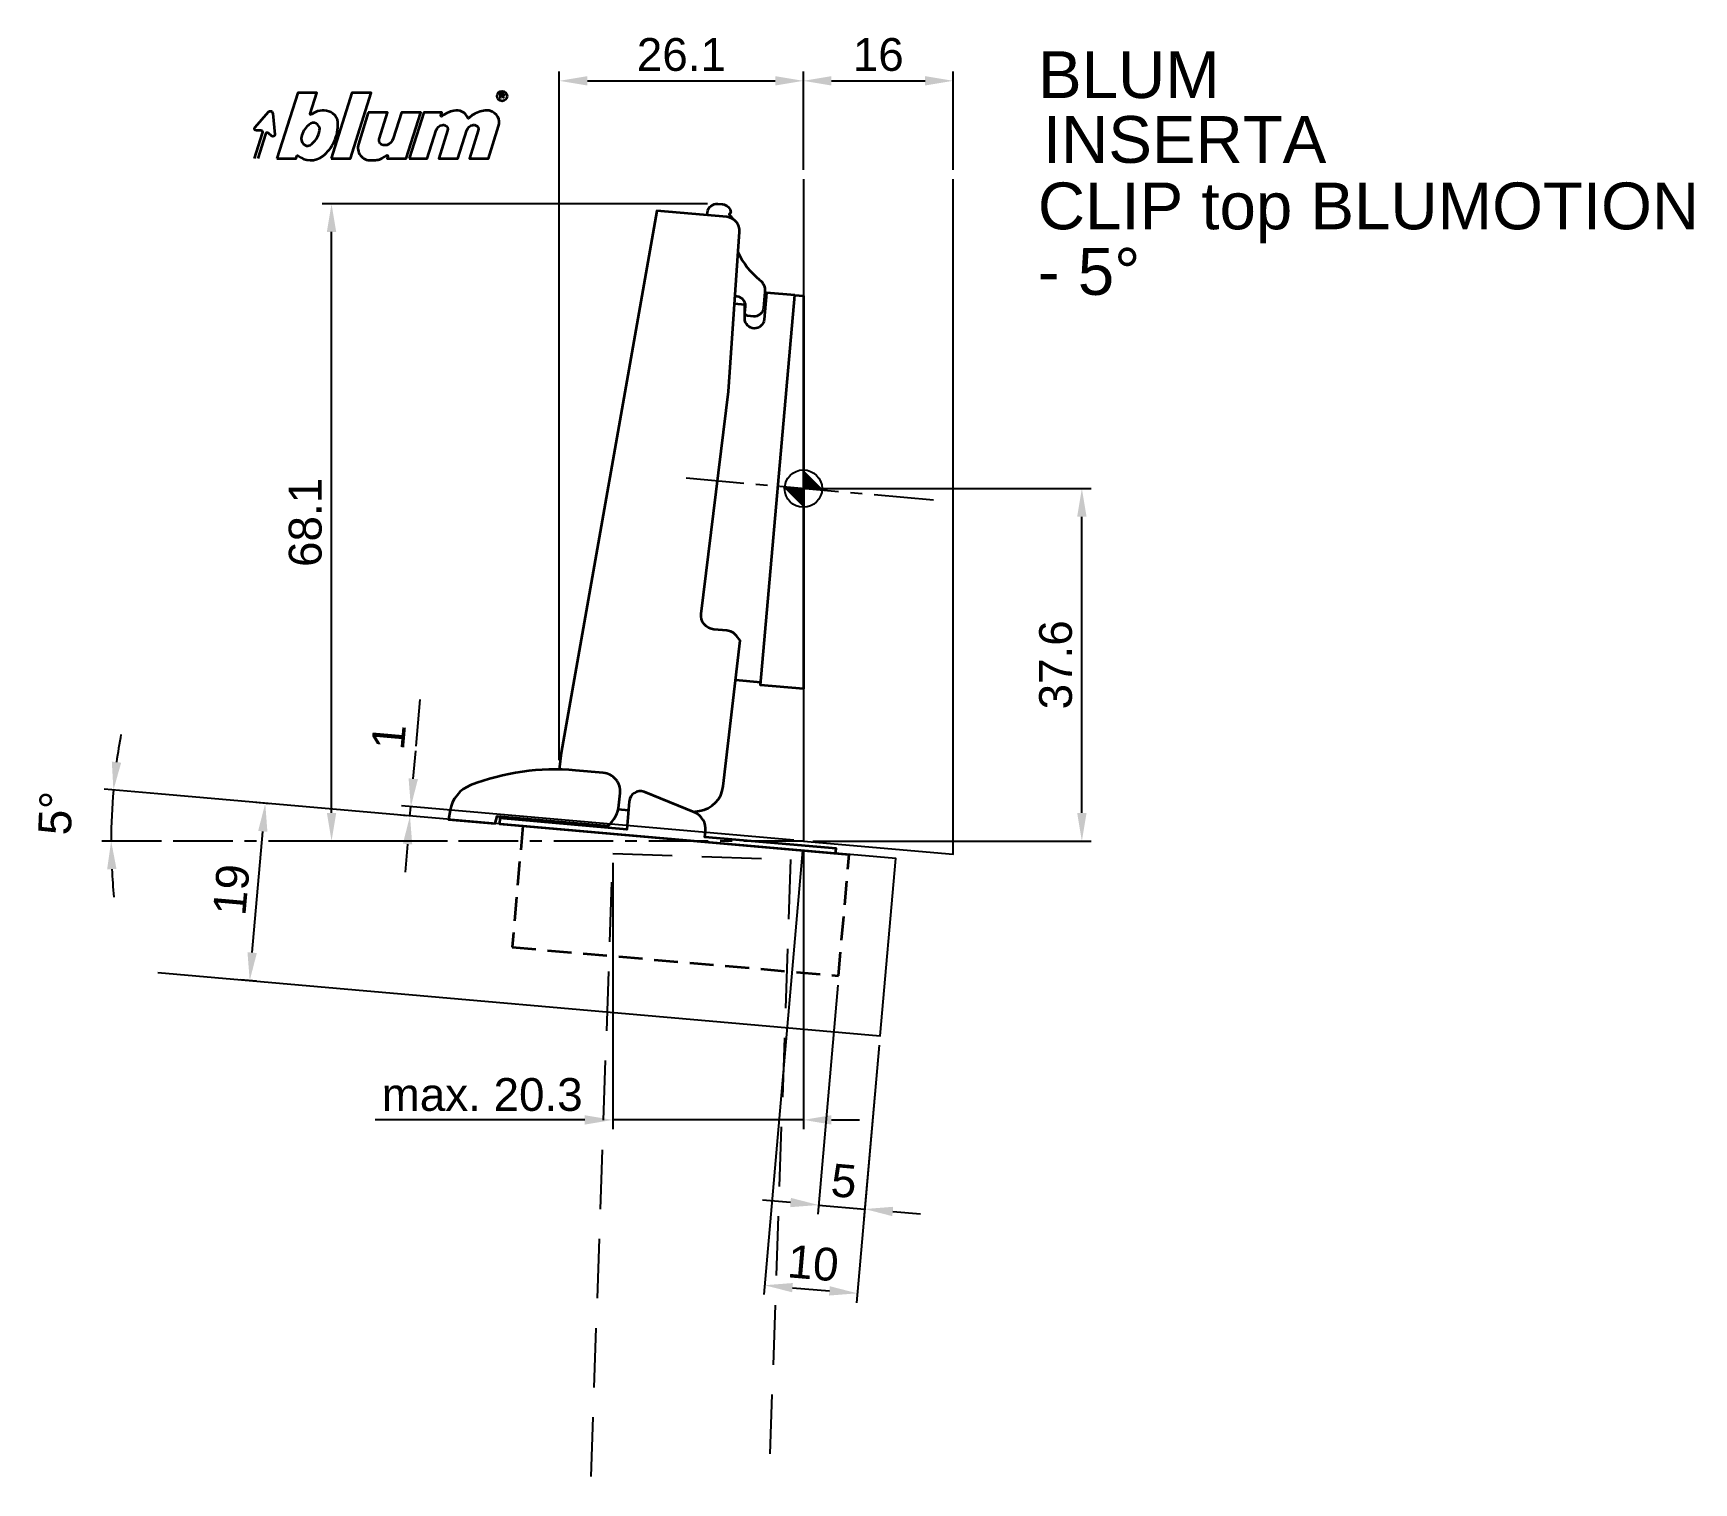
# Model space of a CAD drawing. Extents: x -82 to 95, y -106 to 49.
import ezdxf

# ---------------------------------------------------------------- set-up
doc = ezdxf.new("R2010")
doc.units = 0
doc.header["$PDMODE"] = 35
doc.header["$PDSIZE"] = 5
for name, pattern in [('CONTINU', [0]), ('MITTE', [50.8, 31.75, -6.35, 6.35, -6.35]), ('STRICHLINIE', [19.05, 12.7, -6.35])]:
    doc.linetypes.add(name, pattern=pattern)
doc.layers.get('Defpoints').update_dxf_attribs({"linetype": 'CONTINUOUS'})
doc.layers.add('1', color=2, linetype='CONTINUOUS')
doc.layers.add('5', color=1, linetype='CONTINUOUS')
doc.layers.add('6', color=3, linetype='CONTINUOUS', lineweight=35)
doc.styles.add('Beschlag', font='ARIAL.TTF')
doc.dimstyles.new('Beschlag', dxfattribs={"dimtxt": 3.5, "dimasz": 3, "dimexe": 1, "dimexo": 1, "dimgap": 1, "dimtad": 1, "dimdec": 1, "dimdsep": 46, "dimtxsty": 'Beschlag', "dimcen": 2, "dimclrd": 256, "dimclre": 256, "dimclrt": 256, "dimadec": 1, "dimazin": 2, "dimtfac": 0.71, "dimtdec": 1, "dimtix": 1, "dimtmove": 2, "dimatfit": 0, "dimfxl": 0, "dimtolj": 1, "dimlwd": -1, "dimlwe": -1, "dimarcsym": 0})
doc.dimstyles.new('Beschlag$2', dxfattribs={"dimtxt": 3.5, "dimasz": 3, "dimexe": 1, "dimexo": 0, "dimgap": 1, "dimtad": 1, "dimdec": 1, "dimdsep": 46, "dimtxsty": 'Beschlag', "dimcen": 2, "dimclrd": 256, "dimclre": 256, "dimclrt": 256, "dimadec": 1, "dimazin": 2, "dimtfac": 0.71, "dimtdec": 1, "dimtmove": 2, "dimatfit": 3, "dimfxl": 0, "dimtolj": 1, "dimlwd": -1, "dimlwe": -1, "dimarcsym": 0})

# ---------------------------------------------------------------- blocks, each defined once
blk = doc.blocks.new('NullPunkt')
at = {"layer": '5'}
for points in [[(0, 2), (0, -2)], [(-2, 0), (2, 0)]]:
    blk.add_lwpolyline(points, dxfattribs=at)
blk.add_circle((0, 0), 2, dxfattribs=at)
for points in [[(0, 0), (-2, 0), (0, 2)], [(0, 0), (2, 0), (0, -2)]]:
    blk.add_solid(points, dxfattribs=at)
blk = doc.blocks.new('Logo_BLUM')
at = {"layer": '6', "color": 20, "linetype": 'Continuous'}
for points in [[(2.39, 0), (4.43, 0), (4.52, 0.26, -0.512391), (4.62, 0.29, 0.357881), (7.3, 0.25, 0.116336), (8.5, 1.76, 0.127435), (8.89, 3.85, 0.227045), (8.36, 4.79, 0.273775), (6.5, 4.93), (6.04, 4.67, -0.689828), (5.94, 4.76), (6.65, 7), (4.61, 7)], [(5.59, 3.39, 0.16703), (4.99, 2.14, 0.322673), (5.41, 1.39, 0.260102), (5.93, 1.42, 0.211929), (6.95, 3, 0.250706), (6.73, 3.62, 0.316796), (6.01, 3.72, 0.086595)], [(12.15, 4.9), (11.09, 1.53, 0.527578), (12.44, -0.2, -0.003338), (13.06, -0.17, 0.131781), (13.63, 0.02), (14.12, 0.32, -0.706223), (14.22, 0.24), (14.15, 0), (16.19, 0), (17.75, 4.9), (15.7, 4.9), (14.81, 2.11, -0.253672), (14.11, 1.42, -0.127823), (13.72, 1.42, -0.447747), (13.33, 2.15), (14.2, 4.9)], [(16.53, 0), (18.44, 0), (19.39, 3, -0.282196), (20.04, 3.56, -0.141376), (20.38, 3.52, -0.3938), (20.62, 2.99), (19.67, 0), (21.72, 0), (22.67, 3, -0.282189), (23.31, 3.56, -0.141385), (23.65, 3.52, -0.393792), (23.89, 2.99), (22.94, 0), (24.99, 0), (26.07, 3.42, 0.424526), (25.18, 5.07, 0.098115), (24.64, 5.11, 0.114777), (23.24, 4.6), (22.89, 4.28, -0.522588), (22.79, 4.31, 0.36711), (21.28, 5.09, 0.102012), (20, 4.5, -0.748324), (19.89, 4.58), (20, 4.9), (18.08, 4.9)]]:
    blk.add_lwpolyline(points, format="xyb", close=True, dxfattribs=at)
blk.add_lwpolyline([(8.18, 0), (10.23, 0), (12.45, 7), (10.4, 7)], close=True, dxfattribs=at)
for points in [[(26.26, 6.4), (26.26, 6.9), (26.52, 6.9, -0.975005), (26.53, 6.67, 0.014563), (26.45, 6.67), (26.26, 6.67), (26.45, 6.67), (26.52, 6.6), (26.57, 6.53), (26.62, 6.42)], [(0, 0), (0.86, 2.7, 0.480207), (0.67, 2.98), (0.19, 2.97, -0.689229), (0.05, 3.33), (1.49, 4.95, -0.685285), (1.94, 4.79), (2.15, 2.54, -0.636083), (1.84, 2.36), (1.47, 2.68, 0.560356), (1.16, 2.59), (0.34, 0)]]:
    blk.add_lwpolyline(points, format="xyb", dxfattribs=at)
blk.add_circle((26.44, 6.65), 0.527, dxfattribs=at)
blk = doc.blocks.new('*D3')
at = {"layer": '1'}
for p, q in [((-26.07, -29), (-26.07, 44.55)), ((0, 34.06), (0, 44.55)), ((-23.07, 43.55), (-3, 43.55))]:
    blk.add_line(p, q, dxfattribs=at)
for points in [[(-23.07, 44.05), (-23.07, 43.05), (-26.07, 43.55)], [(-3, 44.05), (-3, 43.05), (0, 43.55)]]:
    blk.add_solid(points, dxfattribs=at)
at = {"layer": 'Defpoints', "color": 0}
for p in [(0, 43.55), (0, 33.06), (-26.07, -30)]:
    blk.add_point(p, dxfattribs=at)
at = {"layer": '1', "insert": (-13.03, 46.34), "char_height": 3.5, "attachment_point": 5, "style": 'Beschlag'}
blk.add_mtext('\\A1;26.1', dxfattribs=at)
blk = doc.blocks.new('*D4')
at = {"layer": '1'}
for p, q in [((0, 34.06), (0, 44.55)), ((16, 34.06), (16, 44.55)), ((3, 43.55), (13, 43.55))]:
    blk.add_line(p, q, dxfattribs=at)
for points in [[(3, 44.05), (3, 43.05), (0, 43.55)], [(13, 44.05), (13, 43.05), (16, 43.55)]]:
    blk.add_solid(points, dxfattribs=at)
at = {"layer": 'Defpoints', "color": 0}
for p in [(16, 43.55), (0, 33.06), (16, 33.06)]:
    blk.add_point(p, dxfattribs=at)
at = {"layer": '1', "insert": (8, 46.34), "char_height": 3.5, "attachment_point": 5, "style": 'Beschlag'}
blk.add_mtext('\\A1;16', dxfattribs=at)
blk = doc.blocks.new('*D9')
at = {"layer": '1'}
for p, q in [((-68.97, -32.61), (-74.7, -32.11)), ((-68.99, -37.64), (-74.94, -37.64))]:
    blk.add_line(p, q, dxfattribs=at)
for start, end in [(169.4962, 172.2481), (175, 180), (182.7519, 185.5038)]:
    blk.add_arc((-11.47, -37.64), 62.47, start, end, dxfattribs=at)
for points in [[(-72.87, -29.27), (-73.87, -29.16), (-73.7, -32.2)], [(-74.37, -40.65), (-73.37, -40.63), (-73.94, -37.64)]]:
    blk.add_solid(points, dxfattribs=at)
at = {"layer": 'Defpoints', "color": 0}
for p in [(-68.97, -32.61), (-73.84, -34.01), (-68.99, -37.64), (0, -37.64), (9.87, -39.51)]:
    blk.add_point(p, dxfattribs=at)
at = {"layer": '1', "insert": (-79.88, -34.66), "char_height": 3.5, "attachment_point": 5, "rotation": 87.5, "style": 'Beschlag'}
blk.add_mtext('\\A1;5°', dxfattribs=at)
blk = doc.blocks.new('*D5')
at = {"layer": '1'}
for p, q in [((0, -38.64), (0, -68.42)), ((-20.35, -39.96), (-20.35, -68.42)), ((-23.35, -67.42), (-26.35, -67.42)), ((0, -67.42), (-20.35, -67.42)), ((3, -67.42), (6, -67.42))]:
    blk.add_line(p, q, dxfattribs=at)
for points in [[(-23.35, -66.92), (-23.35, -67.92), (-20.35, -67.42)], [(3, -66.92), (3, -67.92), (0, -67.42)]]:
    blk.add_solid(points, dxfattribs=at)
at = {"layer": 'Defpoints', "color": 0}
for p in [(-20.35, -38.96), (0, -37.64), (-20.35, -67.42)]:
    blk.add_point(p, dxfattribs=at)
at = {"layer": '1', "insert": (-34.31, -64.73), "char_height": 3.5, "attachment_point": 5, "style": 'Beschlag'}
blk.add_mtext('\\A1;max. 20.3', dxfattribs=at)
blk = doc.blocks.new('*D7')
at = {"layer": '1'}
for p, q in [((3.67, -53.02), (1.53, -77.5)), ((8.09, -59.43), (6.47, -77.94)), ((-1.37, -76.25), (-4.36, -75.98)), ((1.62, -76.51), (6.56, -76.94)), ((9.55, -77.2), (12.53, -77.46))]:
    blk.add_line(p, q, dxfattribs=at)
for points in [[(-1.33, -75.75), (-1.41, -76.74), (1.62, -76.51)], [(9.59, -76.7), (9.5, -77.7), (6.56, -76.94)]]:
    blk.add_solid(points, dxfattribs=at)
at = {"layer": 'Defpoints', "color": 0}
for p in [(3.76, -52.03), (8.18, -58.43), (6.56, -76.94)]:
    blk.add_point(p, dxfattribs=at)
at = {"layer": '1', "insert": (4.33, -73.95), "char_height": 3.5, "attachment_point": 5, "rotation": 355, "style": 'Beschlag'}
blk.add_mtext('\\A1;5', dxfattribs=at)
blk = doc.blocks.new('*D8')
at = {"layer": '1'}
for p, q in [((-0.09, -38.64), (-4.24, -86.07)), ((8.09, -59.43), (5.68, -86.94)), ((-1.16, -85.34), (2.78, -85.68))]:
    blk.add_line(p, q, dxfattribs=at)
for points in [[(-1.12, -84.84), (-1.2, -85.83), (-4.15, -85.08)], [(2.82, -85.18), (2.74, -86.18), (5.77, -85.94)]]:
    blk.add_solid(points, dxfattribs=at)
at = {"layer": 'Defpoints', "color": 0}
for p in [(0, -37.64), (8.18, -58.43), (5.77, -85.94)]:
    blk.add_point(p, dxfattribs=at)
at = {"layer": '1', "insert": (1.05, -82.73), "char_height": 3.5, "attachment_point": 5, "rotation": 355, "style": 'Beschlag'}
blk.add_mtext('\\A1;10', dxfattribs=at)
blk = doc.blocks.new('*D6')
at = {"layer": '1'}
for p, q in [((-41.67, -30.99), (-41.41, -28)), ((-42.43, -34.93), (-43.02, -34.88)), ((-1, -37.56), (-42.93, -33.89)), ((-42.02, -34.97), (-41.93, -33.97)), ((-42.28, -37.96), (-42.54, -40.95))]:
    blk.add_line(p, q, dxfattribs=at)
for points in [[(-42.17, -30.94), (-41.17, -31.03), (-41.93, -33.97)], [(-42.78, -37.92), (-41.78, -38), (-42.02, -34.97)]]:
    blk.add_solid(points, dxfattribs=at)
at = {"layer": 'Defpoints', "color": 0}
for p in [(-41.93, -33.97), (-41.43, -35.02), (0, -37.64)]:
    blk.add_point(p, dxfattribs=at)
at = {"layer": '1', "insert": (-44.3, -26.5), "char_height": 3.5, "attachment_point": 5, "rotation": 85, "style": 'Beschlag'}
blk.add_mtext('\\A1;1', dxfattribs=at)
blk = doc.blocks.new('*D11')
at = {"layer": '1'}
for p, q in [((-57.03, -33.66), (-58.48, -33.53)), ((-58.88, -49.56), (-57.75, -36.61)), ((-58.41, -52.61), (-60.14, -52.46))]:
    blk.add_line(p, q, dxfattribs=at)
for points in [[(-58.24, -36.56), (-57.25, -36.65), (-57.48, -33.62)], [(-59.38, -49.51), (-58.38, -49.6), (-59.14, -52.55)]]:
    blk.add_solid(points, dxfattribs=at)
at = {"layer": 'Defpoints', "color": 0}
for p in [(-57.48, -33.62), (-56.04, -33.74), (-57.41, -52.7)]:
    blk.add_point(p, dxfattribs=at)
at = {"layer": '1', "insert": (-61.09, -42.84), "char_height": 3.5, "attachment_point": 5, "rotation": 85, "style": 'Beschlag'}
blk.add_mtext('\\A1;19', dxfattribs=at)
blk = doc.blocks.new('*D15')
at = {"layer": '1'}
for p, q in [((-10.24, 30.42), (-51.4, 30.42)), ((-50.4, -34.64), (-50.4, 27.42)), ((-38.03, -37.64), (-51.4, -37.64))]:
    blk.add_line(p, q, dxfattribs=at)
for points in [[(-50.9, 27.42), (-49.9, 27.42), (-50.4, 30.42)], [(-50.9, -34.64), (-49.9, -34.64), (-50.4, -37.64)]]:
    blk.add_solid(points, dxfattribs=at)
at = {"layer": 'Defpoints', "color": 0}
for p in [(-50.4, 30.42), (-9.24, 30.42), (-37.03, -37.64)]:
    blk.add_point(p, dxfattribs=at)
at = {"layer": '1', "insert": (-53.19, -3.61), "char_height": 3.5, "attachment_point": 5, "rotation": 90, "style": 'Beschlag'}
blk.add_mtext('\\A1;68.1', dxfattribs=at)
blk = doc.blocks.new('*D16')
at = {"layer": '1'}
for p, q in [((1, 0), (30.75, 0)), ((29.75, -34.64), (29.75, -3)), ((1, -37.64), (30.75, -37.64))]:
    blk.add_line(p, q, dxfattribs=at)
for points in [[(29.25, -3), (30.25, -3), (29.75, 0)], [(29.25, -34.64), (30.25, -34.64), (29.75, -37.64)]]:
    blk.add_solid(points, dxfattribs=at)
at = {"layer": 'Defpoints', "color": 0}
for p in [(0, 0), (29.75, 0), (0, -37.64)]:
    blk.add_point(p, dxfattribs=at)
at = {"layer": '1', "insert": (26.96, -18.82), "char_height": 3.5, "attachment_point": 5, "rotation": 90, "style": 'Beschlag'}
blk.add_mtext('\\A1;37.6', dxfattribs=at)

msp = doc.modelspace()

# ---------------------------------------------------------------- linework, layer by layer
at = {"layer": '1'}
for p, q in [((-41.37, -27.5), (-40.93, -22.52)), ((-26.35, -67.42), (-45.74, -67.42))]:
    msp.add_line(p, q, dxfattribs=at)
at = {"layer": '5', "color": 1, "linetype": 'MITTE', "ltscale": 0.2}
msp.add_line((13.89, -1.22), (-12.52, 1.1), dxfattribs=at)
at = {"layer": '5'}
for points in [[(0, 33.06), (0, -37.64), (16, -39.04), (16, 33.06)], [(-68.97, -51.69), (8.22, -58.44), (9.87, -39.51), (-68.97, -32.61)]]:
    msp.add_lwpolyline(points, dxfattribs=at)
at = {"layer": '5', "linetype": 'MITTE', "ltscale": 0.2}
msp.add_lwpolyline([(0, -37.64), (-68.99, -37.64)], dxfattribs=at)
at = {"layer": '5', "linetype": 'STRICHLINIE', "ltscale": 0.5}
msp.add_lwpolyline([(-22.67, -105.51), (-20.35, -38.96), (-1.36, -39.62), (-3.68, -106.17)], dxfattribs=at)
at = {"layer": '6', "linetype": 'CONTINU'}
msp.add_line((-4.54, -20.69), (-7.25, -20.46), dxfattribs=at)
at = {"layer": '6'}
msp.add_line((-18.69, -34.36), (-19.78, -34.26), dxfattribs=at)
for points in [[(-10.26, 29.2), (-10.23, 29.5, -0.41421), (-9.15, 30.41), (-8.65, 30.37, -0.361252), (-7.74, 29.47), (-7.94, 29.3), (-7.9, 29.25), (-7.86, 29.2), (-7.83, 29.17), (-7.8, 29.14), (-7.77, 29.11), (-7.76, 29.09), (-7.45, 28.71)], [(-11.77, -34.51), (-11.1, -34.42, 0.339454), (-8.56, -31.79), (-6.75, -16.21), (-7.14, -15.72, 0.20618), (-8.19, -15.15), (-9.56, -15.03, -0.424475), (-10.92, -13.36), (-8.01, 10.38), (-6.82, 27.42, 0.409111), (-8.19, 29.01), (-15.66, 29.67), (-25.86, -28.21), (-26.07, -30)], [(-6.97, 25.2, 0.117258), (-4.67, 22.3, -0.253101), (-4.11, 20.99), (-4.26, 19.29, -0.414214), (-5.34, 18.39), (-5.97, 18.44, -0.414214), (-6.24, 18.77), (-6.18, 19.46, 0.490237), (-7.3, 20.5)], [(-0.92, 20.66), (-3.93, 20.92), (-3.93, 20.92), (-4.18, 18.06, -0.957234), (-6.26, 18.15), (-6.26, 19.62, -0.337376), (-6.26, 19.62), (-7.36, 19.72)], [(3.44, -38.95), (3.49, -38.45), (-10.51, -37.23), (-10.45, -36.57, 0.312987), (-11.58, -34.59), (-17.02, -32.38, 0.486363), (-18.6, -33.41), (-18.86, -36.39), (-18.87, -36.39), (-32.41, -35.21), (-32.46, -35.81), (4.89, -39.08)]]:
    msp.add_lwpolyline(points, format="xyb", dxfattribs=at)
msp.add_lwpolyline([(-0.92, 20.66), (0, 20.58), (0, -21.38), (-4.57, -20.98), (-0.92, 20.66)], dxfattribs=at)
at = {"layer": '6', "flags": 128}
msp.add_lwpolyline([(-19.57, -32.52, 0.414214), (-21.38, -30.35), (-24.35, -30.09, 0.114125), (-35.55, -31.68, 0.262579), (-37.74, -34.34), (-37.91, -35.33), (-32.93, -35.77), (-32.72, -34.98), (-20.86, -36.02, 0.191102), (-19.7, -33.81), (-19.57, -32.52)], format="xyb", dxfattribs=at)
at = {"layer": '6', "linetype": 'STRICHLINIE', "ltscale": 0.2}
msp.add_lwpolyline([(-29.97, -36.03), (-31.11, -48.98), (3.76, -52.03), (4.89, -39.08)], dxfattribs=at)

# ---------------------------------------------------------------- block references
at = {"layer": '5', "rotation": 90}
msp.add_blockref('NullPunkt', (0, 0), dxfattribs=at)
at = {"layer": '6'}
msp.add_blockref('Logo_BLUM', (-58.62, 35.27), dxfattribs=at)

# ---------------------------------------------------------------- texts
at = {"layer": '1', "linetype": 'Continuous', "style": 'Beschlag'}
for s, p in [('BLUM', (25.07, 41.71)), ('CLIP top BLUMOTION', (25.05, 27.69)), ('- 5%%D', (25.05, 20.69))]:
    msp.add_text(s, height=5, dxfattribs=at).set_placement(p)
at = {"layer": '1', "insert": (25.59, 39.79), "char_height": 5, "width": 110.7908, "attachment_point": 1, "style": 'Beschlag'}
msp.add_mtext('INSERTA', dxfattribs=at)

# ---------------------------------------------------------------- dimensions: what is measured, and where the dimension line sits
at = {"layer": '1'}
for base, p1, p2, angle, picture, middle in [((0, 43.55), (-26.07, -30), (0, 33.06), 180, '*D3', (-13.03, 46.34)), ((16, 43.55), (0, 33.06), (16, 33.06), 180, '*D4', (8, 46.34)), ((-50.4, 30.42), (-37.03, -37.64), (-9.24, 30.42), 90, '*D15', (-53.19, -3.61)), ((29.75, 0), (0, -37.64), (0, 0), 90, '*D16', (26.96, -18.82)), ((-57.48, -33.62), (-57.41, -52.7), (-56.04, -33.74), 85, '*D11', (-61.09, -42.84)), ((5.77, -85.94), (0, -37.64), (8.18, -58.43), 355, '*D8', (1.05, -82.73)), ((6.56, -76.94), (3.76, -52.03), (8.18, -58.43), 355, '*D7', (4.33, -73.95))]:
    dim = msp.add_linear_dim(base=base, p1=p1, p2=p2, angle=angle, dimstyle='Beschlag', dxfattribs=at)
    dim.commit()
    dim.dimension.update_dxf_attribs({"geometry": picture, "text_midpoint": middle})
dim = msp.add_angular_dim_2l(base=(-73.84, -34.01), line1=((0, -37.64), (-68.99, -37.64)), line2=((9.87, -39.51), (-68.97, -32.61)), dimstyle='Beschlag$2', dxfattribs=at)
dim.commit()
dim.dimension.update_dxf_attribs({"geometry": '*D9', "text_midpoint": (-79.88, -34.66)})
dim = msp.add_linear_dim(base=(-41.93, -33.97), p1=(-41.43, -35.02), p2=(0, -37.64), angle=85, dimstyle='Beschlag', dxfattribs=at)
dim.commit()
dim.dimension.update_dxf_attribs({"geometry": '*D6', "text_midpoint": (-44.3, -26.5), "dimtype": 160})
dim = msp.add_linear_dim(base=(-20.35, -67.42), p1=(0, -37.64), p2=(-20.35, -38.96), angle=180, text='max. 20.3', dimstyle='Beschlag', dxfattribs=at)
dim.commit()
dim.dimension.update_dxf_attribs({"geometry": '*D5', "text_midpoint": (-34.31, -64.73), "dimtype": 160})

doc.saveas('drawing.dxf')
